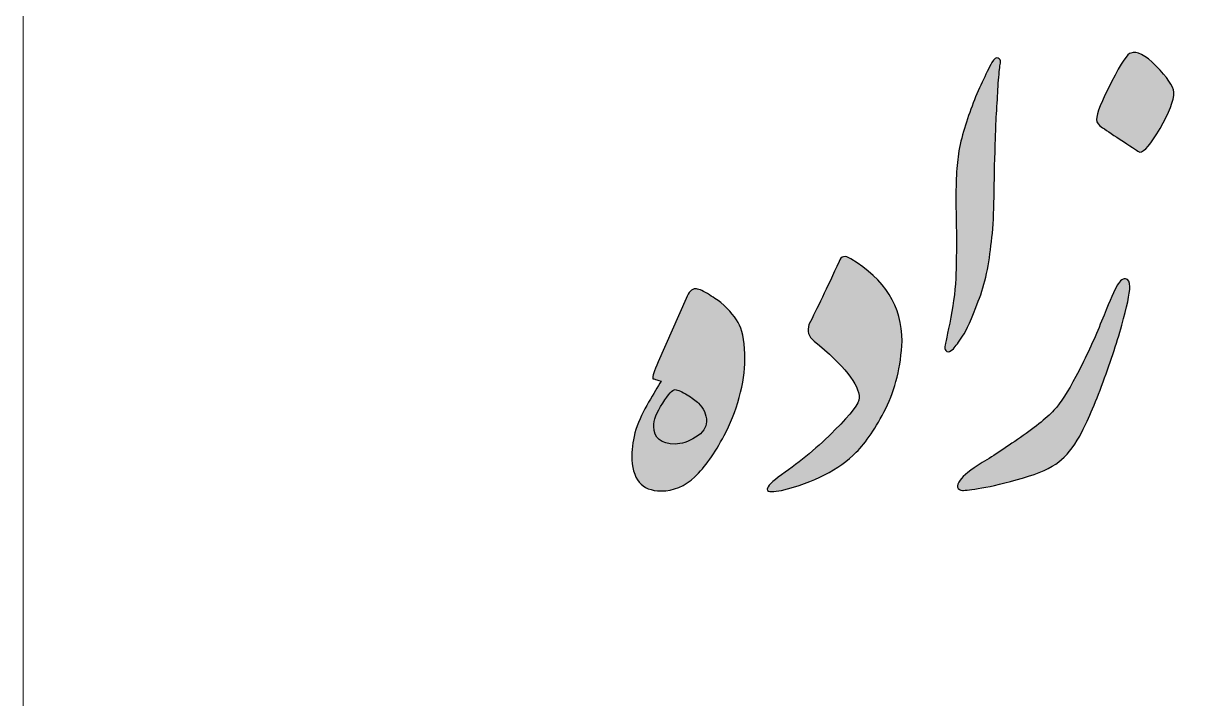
# Model space of a CAD drawing. Header units: millimetres. Extents: x -131.9 to -92.1, y -21.3 to 18.5.
# Drawn here: x -131.88 to -114.94, y -9.94 to -0.09 of the extents above; entities that cross this region are included whole.
import ezdxf

# ---------------------------------------------------------------- set-up
doc = ezdxf.new("R2010")
doc.units = ezdxf.units.MM
doc.header["$MEASUREMENT"] = 0
doc.layers.add('Layer 1', color=7, linetype='Continuous')

msp = doc.modelspace()

# ---------------------------------------------------------------- hatches: boundary and pattern name
at = {"layer": 'Layer 1', "true_color": 0x373435}
h = msp.add_hatch(color=250, dxfattribs=at)
edge = h.paths.add_edge_path()
edge.add_spline(control_points=[(-116.2161, -1.4963), (-116.2161, -1.413), (-116.142, -1.2297), (-115.9976, -0.9466), (-115.853, -0.667), (-115.759, -0.5268), (-115.7152, -0.5268), (-115.6313, -0.4902), (-115.507, -0.5535), (-115.3456, -0.7167), (-115.1842, -0.88), (-115.0969, -1.01), (-115.0867, -1.0999), (-115.0867, -1.2231), (-115.154, -1.3964), (-115.2883, -1.6263), (-115.4229, -1.856), (-115.5203, -1.9726), (-115.5843, -1.9726), (-115.6076, -1.9626), (-115.6849, -1.9094), (-115.8229, -1.8194), (-115.9605, -1.7295), (-116.0615, -1.6629), (-116.1285, -1.6162), (-116.1858, -1.5796), (-116.2161, -1.5396), (-116.2161, -1.4963)], knot_values=[0, 0, 0, 0, 0.1111111, 0.1111111, 0.1111111, 0.2222222, 0.2222222, 0.2222222, 0.3333333, 0.3333333, 0.3333333, 0.4444444, 0.4444444, 0.4444444, 0.5555556, 0.5555556, 0.5555556, 0.6666667, 0.6666667, 0.6666667, 0.7777778, 0.7777778, 0.7777778, 0.8888889, 0.8888889, 0.8888889, 1, 1, 1, 1], degree=3, periodic=1)
h = msp.add_hatch(color=250, dxfattribs=at)
edge = h.paths.add_edge_path()
edge.add_spline(control_points=[(-117.6961, -1.9659), (-117.7061, -2.2424), (-117.7095, -2.4888), (-117.7127, -2.712), (-117.7163, -2.9353), (-117.7299, -3.1218), (-117.7499, -3.275), (-117.7801, -3.6049), (-117.844, -3.8945), (-117.9414, -4.1478), (-118.0389, -4.4044), (-118.1129, -4.5742), (-118.1699, -4.6574), (-118.2272, -4.7407), (-118.2709, -4.804), (-118.3044, -4.8407), (-118.3481, -4.8773), (-118.3783, -4.8905), (-118.4019, -4.8773), (-118.4254, -4.8639), (-118.4356, -4.844), (-118.4287, -4.814), (-118.4287, -4.804), (-118.4053, -4.6874), (-118.3582, -4.4642), (-118.3111, -4.2411), (-118.2809, -4.0246), (-118.2709, -3.8147), (-118.2607, -3.6049), (-118.2572, -3.3051), (-118.2642, -2.922), (-118.2742, -2.5388), (-118.2642, -2.2456), (-118.2372, -2.0425), (-118.2204, -1.9225), (-118.1935, -1.7993), (-118.1566, -1.6727), (-118.1195, -1.5495), (-118.0792, -1.4229), (-118.0322, -1.2997), (-117.9887, -1.1763), (-117.9381, -1.0631), (-117.8844, -0.9532), (-117.8338, -0.8432), (-117.7869, -0.7465), (-117.7431, -0.6633), (-117.7095, -0.6101), (-117.6793, -0.5902), (-117.6524, -0.6001), (-117.6255, -0.6101), (-117.6121, -0.6333), (-117.6155, -0.6633), (-117.6255, -0.6933), (-117.6322, -0.7666), (-117.6423, -0.8798), (-117.6524, -0.9931), (-117.6591, -1.1197), (-117.6657, -1.2563), (-117.676, -1.3963), (-117.6825, -1.5327), (-117.686, -1.666), (-117.6926, -1.8027), (-117.6961, -1.9026), (-117.6961, -1.9659)], knot_values=[0, 0, 0, 0, 0.047619, 0.047619, 0.047619, 0.0952381, 0.0952381, 0.0952381, 0.1428571, 0.1428571, 0.1428571, 0.1904762, 0.1904762, 0.1904762, 0.2380952, 0.2380952, 0.2380952, 0.2857143, 0.2857143, 0.2857143, 0.3333333, 0.3333333, 0.3333333, 0.3809524, 0.3809524, 0.3809524, 0.4285714, 0.4285714, 0.4285714, 0.4761905, 0.4761905, 0.4761905, 0.5238095, 0.5238095, 0.5238095, 0.5714286, 0.5714286, 0.5714286, 0.6190476, 0.6190476, 0.6190476, 0.6666667, 0.6666667, 0.6666667, 0.7142857, 0.7142857, 0.7142857, 0.7619048, 0.7619048, 0.7619048, 0.8095238, 0.8095238, 0.8095238, 0.8571429, 0.8571429, 0.8571429, 0.9047619, 0.9047619, 0.9047619, 0.952381, 0.952381, 0.952381, 1, 1, 1, 1], degree=3, periodic=1)
h = msp.add_hatch(color=250, dxfattribs=at)
edge = h.paths.add_edge_path()
edge.add_spline(control_points=[(-119.9717, -3.5682), (-119.9446, -3.4882), (-119.8874, -3.475), (-119.8001, -3.5283), (-119.3028, -3.8249), (-119.054, -4.2244), (-119.054, -4.7275), (-119.0707, -5.104), (-119.1513, -5.4303), (-119.2926, -5.7102), (-119.4338, -5.9933), (-119.5783, -6.2065), (-119.7228, -6.3498), (-119.9749, -6.6031), (-120.3378, -6.7895), (-120.8119, -6.9062), (-120.8688, -6.9161), (-120.916, -6.9228), (-120.953, -6.9228), (-120.9966, -6.9228), (-121.0202, -6.9128), (-121.0202, -6.8893), (-121.0202, -6.8462), (-120.9496, -6.7761), (-120.8119, -6.6763), (-120.5327, -6.4864), (-120.2739, -6.2665), (-120.032, -6.0234), (-119.7967, -5.79), (-119.6791, -5.6337), (-119.6791, -5.557), (-119.6791, -5.3605), (-119.8976, -5.084), (-120.3378, -4.7275), (-120.4185, -4.6608), (-120.4419, -4.5809), (-120.4117, -4.4843), (-120.2976, -4.2612), (-120.1495, -3.9581), (-119.9717, -3.5682)], knot_values=[0, 0, 0, 0, 0.0769231, 0.0769231, 0.0769231, 0.1538462, 0.1538462, 0.1538462, 0.2307692, 0.2307692, 0.2307692, 0.3076923, 0.3076923, 0.3076923, 0.3846154, 0.3846154, 0.3846154, 0.4615385, 0.4615385, 0.4615385, 0.5384615, 0.5384615, 0.5384615, 0.6153846, 0.6153846, 0.6153846, 0.6923077, 0.6923077, 0.6923077, 0.7692308, 0.7692308, 0.7692308, 0.8461538, 0.8461538, 0.8461538, 0.9230769, 0.9230769, 0.9230769, 1, 1, 1, 1], degree=3, periodic=1)
h = msp.add_hatch(color=250, dxfattribs=at)
edge = h.paths.add_edge_path()
edge.add_spline(control_points=[(-115.7287, -3.9347), (-115.732, -4.0379), (-115.7724, -4.2278), (-115.8463, -4.4977), (-115.9236, -4.7674), (-116.0211, -5.064), (-116.142, -5.3836), (-116.263, -5.7069), (-116.3707, -5.9501), (-116.4613, -6.1133), (-116.5554, -6.2798), (-116.6564, -6.4064), (-116.7672, -6.4897), (-116.8783, -6.5762), (-117.0528, -6.6563), (-117.2982, -6.7262), (-117.5436, -6.7961), (-117.7419, -6.8462), (-117.8898, -6.8695), (-118.0376, -6.8928), (-118.1319, -6.9062), (-118.1722, -6.9062), (-118.209, -6.9027), (-118.2326, -6.8893), (-118.2428, -6.8595), (-118.2495, -6.8327), (-118.2362, -6.7994), (-118.2058, -6.7563), (-118.1619, -6.6928), (-118.0546, -6.6063), (-117.8832, -6.4998), (-117.7116, -6.3963), (-117.5132, -6.2633), (-117.2848, -6.1033), (-117.0598, -5.9467), (-116.8951, -5.8069), (-116.7974, -5.6902), (-116.7, -5.5735), (-116.5924, -5.3937), (-116.4715, -5.1572), (-116.3506, -4.9208), (-116.2396, -4.6808), (-116.142, -4.4377), (-116.0447, -4.1978), (-115.974, -4.0347), (-115.9303, -3.9447), (-115.8867, -3.858), (-115.8431, -3.818), (-115.7925, -3.8215), (-115.7491, -3.8281), (-115.7287, -3.8646), (-115.7287, -3.9347)], knot_values=[0, 0, 0, 0, 0.0588235, 0.0588235, 0.0588235, 0.1176471, 0.1176471, 0.1176471, 0.1764706, 0.1764706, 0.1764706, 0.2352941, 0.2352941, 0.2352941, 0.2941176, 0.2941176, 0.2941176, 0.3529412, 0.3529412, 0.3529412, 0.4117647, 0.4117647, 0.4117647, 0.4705882, 0.4705882, 0.4705882, 0.5294118, 0.5294118, 0.5294118, 0.5882353, 0.5882353, 0.5882353, 0.6470588, 0.6470588, 0.6470588, 0.7058824, 0.7058824, 0.7058824, 0.7647059, 0.7647059, 0.7647059, 0.8235294, 0.8235294, 0.8235294, 0.8823529, 0.8823529, 0.8823529, 0.9411765, 0.9411765, 0.9411765, 1, 1, 1, 1], degree=3, periodic=1)
h = msp.add_hatch(color=250, dxfattribs=at)
edge = h.paths.add_edge_path()
edge.add_spline(control_points=[(-121.3462, -4.9972), (-121.3462, -5.1605), (-121.373, -5.3471), (-121.4301, -5.5504), (-121.4873, -5.7535), (-121.558, -5.9401), (-121.6486, -6.1033), (-121.7866, -6.3664), (-121.931, -6.5696), (-122.0755, -6.7063), (-122.2233, -6.8428), (-122.3881, -6.9128), (-122.5695, -6.9128), (-122.8552, -6.9128), (-122.9963, -6.7395), (-122.9963, -6.3963), (-122.9963, -6.2798), (-122.9762, -6.1533), (-122.9392, -6.0167), (-122.8888, -5.8767), (-122.8249, -5.7435), (-122.751, -5.6202), (-122.6804, -5.4971), (-122.6199, -5.3937), (-122.5695, -5.3105), (-122.6199, -5.297), (-122.6502, -5.2871), (-122.6602, -5.2838), (-122.6703, -5.2805), (-122.6804, -5.2771), (-122.6904, -5.2771), (-122.6972, -5.2473), (-122.6703, -5.1638), (-122.6132, -5.0306), (-122.6132, -5.0306), (-122.2032, -4.108), (-122.2032, -4.108), (-122.1662, -4.0113), (-122.1193, -3.9647), (-122.0687, -3.9647), (-122.0318, -3.9647), (-121.9712, -3.9879), (-121.8939, -4.0347), (-121.8168, -4.0845), (-121.7495, -4.128), (-121.6957, -4.1645), (-121.5679, -4.2811), (-121.4772, -4.391), (-121.4235, -4.4977), (-121.373, -4.6042), (-121.3462, -4.7708), (-121.3462, -4.9972)], knot_values=[0, 0, 0, 0, 0.0588235, 0.0588235, 0.0588235, 0.1176471, 0.1176471, 0.1176471, 0.1764706, 0.1764706, 0.1764706, 0.2352941, 0.2352941, 0.2352941, 0.2941176, 0.2941176, 0.2941176, 0.3529412, 0.3529412, 0.3529412, 0.4117647, 0.4117647, 0.4117647, 0.4705882, 0.4705882, 0.4705882, 0.5294118, 0.5294118, 0.5294118, 0.5882353, 0.5882353, 0.5882353, 0.6470588, 0.6470588, 0.6470588, 0.7058824, 0.7058824, 0.7058824, 0.7647059, 0.7647059, 0.7647059, 0.8235294, 0.8235294, 0.8235294, 0.8823529, 0.8823529, 0.8823529, 0.9411765, 0.9411765, 0.9411765, 1, 1, 1, 1], degree=3, periodic=1)
h = msp.add_hatch(color=250, dxfattribs=at)
edge = h.paths.add_edge_path()
edge.add_spline(control_points=[(-121.9075, -5.9034), (-121.9075, -5.7934), (-121.9477, -5.7036), (-122.0251, -5.6337), (-122.0621, -5.597), (-122.1193, -5.5536), (-122.1898, -5.5104), (-122.2603, -5.4669), (-122.3209, -5.4404), (-122.3645, -5.4337), (-122.4014, -5.4337), (-122.462, -5.5004), (-122.546, -5.6337), (-122.6333, -5.7668), (-122.6771, -5.8801), (-122.6771, -5.9733), (-122.6771, -6.1432), (-122.5728, -6.2299), (-122.3645, -6.2299), (-122.2738, -6.2299), (-122.1729, -6.1967), (-122.0654, -6.13), (-121.9611, -6.0633), (-121.9075, -5.9866), (-121.9075, -5.9034)], knot_values=[0, 0, 0, 0, 0.125, 0.125, 0.125, 0.25, 0.25, 0.25, 0.375, 0.375, 0.375, 0.5, 0.5, 0.5, 0.625, 0.625, 0.625, 0.75, 0.75, 0.75, 0.875, 0.875, 0.875, 1, 1, 1, 1], degree=3, periodic=1)

# ---------------------------------------------------------------- linework, layer by layer
at = {"layer": 'Layer 1', "color": 250, "lineweight": 18}
msp.add_open_spline([(-128.8774, 18.4715), (-128.8774, 18.4715), (-95.0772, 18.4715), (-95.0772, 18.4715), (-93.4273, 18.4715), (-92.0773, 17.1215), (-92.0773, 15.4715), (-92.0773, 15.4715), (-92.0773, -18.3285), (-92.0773, -18.3285), (-92.0773, -19.9785), (-93.4273, -21.3285), (-95.0772, -21.3285), (-95.0772, -21.3285), (-128.8774, -21.3285), (-128.8774, -21.3285), (-130.5273, -21.3285), (-131.8773, -19.9785), (-131.8773, -18.3285), (-131.8773, -18.3285), (-131.8773, 15.4715), (-131.8773, 15.4715), (-131.8773, 17.1215), (-130.5273, 18.4715), (-128.8774, 18.4715)], degree=3, knots=[0, 0, 0, 0, 0.125, 0.125, 0.125, 0.25, 0.25, 0.25, 0.375, 0.375, 0.375, 0.5, 0.5, 0.5, 0.625, 0.625, 0.625, 0.75, 0.75, 0.75, 0.875, 0.875, 0.875, 1, 1, 1, 1], dxfattribs=at)
at = {"layer": 'Layer 1', "color": 250}
for points, knots in [([(-116.2161, -1.4963), (-116.2161, -1.413), (-116.142, -1.2297), (-115.9976, -0.9466), (-115.853, -0.667), (-115.759, -0.5268), (-115.7152, -0.5268), (-115.6313, -0.4902), (-115.507, -0.5535), (-115.3456, -0.7167), (-115.1842, -0.88), (-115.0969, -1.01), (-115.0867, -1.0999), (-115.0867, -1.2231), (-115.154, -1.3964), (-115.2883, -1.6263), (-115.4229, -1.856), (-115.5203, -1.9726), (-115.5843, -1.9726), (-115.6076, -1.9626), (-115.6849, -1.9094), (-115.8229, -1.8194), (-115.9605, -1.7295), (-116.0615, -1.6629), (-116.1285, -1.6162), (-116.1858, -1.5796), (-116.2161, -1.5396), (-116.2161, -1.4963)], [0, 0, 0, 0, 0.1111111, 0.1111111, 0.1111111, 0.2222222, 0.2222222, 0.2222222, 0.3333333, 0.3333333, 0.3333333, 0.4444444, 0.4444444, 0.4444444, 0.5555556, 0.5555556, 0.5555556, 0.6666667, 0.6666667, 0.6666667, 0.7777778, 0.7777778, 0.7777778, 0.8888889, 0.8888889, 0.8888889, 1, 1, 1, 1]), ([(-117.6961, -1.9659), (-117.7061, -2.2424), (-117.7095, -2.4888), (-117.7127, -2.712), (-117.7163, -2.9353), (-117.7299, -3.1218), (-117.7499, -3.275), (-117.7801, -3.6049), (-117.844, -3.8945), (-117.9414, -4.1478), (-118.0389, -4.4044), (-118.1129, -4.5742), (-118.1699, -4.6574), (-118.2272, -4.7407), (-118.2709, -4.804), (-118.3044, -4.8407), (-118.3481, -4.8773), (-118.3783, -4.8905), (-118.4019, -4.8773), (-118.4254, -4.8639), (-118.4356, -4.844), (-118.4287, -4.814), (-118.4287, -4.804), (-118.4053, -4.6874), (-118.3582, -4.4642), (-118.3111, -4.2411), (-118.2809, -4.0246), (-118.2709, -3.8147), (-118.2607, -3.6049), (-118.2572, -3.3051), (-118.2642, -2.922), (-118.2742, -2.5388), (-118.2642, -2.2456), (-118.2372, -2.0425), (-118.2204, -1.9225), (-118.1935, -1.7993), (-118.1566, -1.6727), (-118.1195, -1.5495), (-118.0792, -1.4229), (-118.0322, -1.2997), (-117.9887, -1.1763), (-117.9381, -1.0631), (-117.8844, -0.9532), (-117.8338, -0.8432), (-117.7869, -0.7465), (-117.7431, -0.6633), (-117.7095, -0.6101), (-117.6793, -0.5902), (-117.6524, -0.6001), (-117.6255, -0.6101), (-117.6121, -0.6333), (-117.6155, -0.6633), (-117.6255, -0.6933), (-117.6322, -0.7666), (-117.6423, -0.8798), (-117.6524, -0.9931), (-117.6591, -1.1197), (-117.6657, -1.2563), (-117.676, -1.3963), (-117.6825, -1.5327), (-117.686, -1.666), (-117.6926, -1.8027), (-117.6961, -1.9026), (-117.6961, -1.9659)], [0, 0, 0, 0, 0.047619, 0.047619, 0.047619, 0.0952381, 0.0952381, 0.0952381, 0.1428571, 0.1428571, 0.1428571, 0.1904762, 0.1904762, 0.1904762, 0.2380952, 0.2380952, 0.2380952, 0.2857143, 0.2857143, 0.2857143, 0.3333333, 0.3333333, 0.3333333, 0.3809524, 0.3809524, 0.3809524, 0.4285714, 0.4285714, 0.4285714, 0.4761905, 0.4761905, 0.4761905, 0.5238095, 0.5238095, 0.5238095, 0.5714286, 0.5714286, 0.5714286, 0.6190476, 0.6190476, 0.6190476, 0.6666667, 0.6666667, 0.6666667, 0.7142857, 0.7142857, 0.7142857, 0.7619048, 0.7619048, 0.7619048, 0.8095238, 0.8095238, 0.8095238, 0.8571429, 0.8571429, 0.8571429, 0.9047619, 0.9047619, 0.9047619, 0.952381, 0.952381, 0.952381, 1, 1, 1, 1]), ([(-119.9717, -3.5682), (-119.9446, -3.4882), (-119.8874, -3.475), (-119.8001, -3.5283), (-119.3028, -3.8249), (-119.054, -4.2244), (-119.054, -4.7275), (-119.0707, -5.104), (-119.1513, -5.4303), (-119.2926, -5.7102), (-119.4338, -5.9933), (-119.5783, -6.2065), (-119.7228, -6.3498), (-119.9749, -6.6031), (-120.3378, -6.7895), (-120.8119, -6.9062), (-120.8688, -6.9161), (-120.916, -6.9228), (-120.953, -6.9228), (-120.9966, -6.9228), (-121.0202, -6.9128), (-121.0202, -6.8893), (-121.0202, -6.8462), (-120.9496, -6.7761), (-120.8119, -6.6763), (-120.5327, -6.4864), (-120.2739, -6.2665), (-120.032, -6.0234), (-119.7967, -5.79), (-119.6791, -5.6337), (-119.6791, -5.557), (-119.6791, -5.3605), (-119.8976, -5.084), (-120.3378, -4.7275), (-120.4185, -4.6608), (-120.4419, -4.5809), (-120.4117, -4.4843), (-120.2976, -4.2612), (-120.1495, -3.9581), (-119.9717, -3.5682)], [0, 0, 0, 0, 0.0769231, 0.0769231, 0.0769231, 0.1538462, 0.1538462, 0.1538462, 0.2307692, 0.2307692, 0.2307692, 0.3076923, 0.3076923, 0.3076923, 0.3846154, 0.3846154, 0.3846154, 0.4615385, 0.4615385, 0.4615385, 0.5384615, 0.5384615, 0.5384615, 0.6153846, 0.6153846, 0.6153846, 0.6923077, 0.6923077, 0.6923077, 0.7692308, 0.7692308, 0.7692308, 0.8461538, 0.8461538, 0.8461538, 0.9230769, 0.9230769, 0.9230769, 1, 1, 1, 1]), ([(-115.7287, -3.9347), (-115.732, -4.0379), (-115.7724, -4.2278), (-115.8463, -4.4977), (-115.9236, -4.7674), (-116.0211, -5.064), (-116.142, -5.3836), (-116.263, -5.7069), (-116.3707, -5.9501), (-116.4613, -6.1133), (-116.5554, -6.2798), (-116.6564, -6.4064), (-116.7672, -6.4897), (-116.8783, -6.5762), (-117.0528, -6.6563), (-117.2982, -6.7262), (-117.5436, -6.7961), (-117.7419, -6.8462), (-117.8898, -6.8695), (-118.0376, -6.8928), (-118.1319, -6.9062), (-118.1722, -6.9062), (-118.209, -6.9027), (-118.2326, -6.8893), (-118.2428, -6.8595), (-118.2495, -6.8327), (-118.2362, -6.7994), (-118.2058, -6.7563), (-118.1619, -6.6928), (-118.0546, -6.6063), (-117.8832, -6.4998), (-117.7116, -6.3963), (-117.5132, -6.2633), (-117.2848, -6.1033), (-117.0598, -5.9467), (-116.8951, -5.8069), (-116.7974, -5.6902), (-116.7, -5.5735), (-116.5924, -5.3937), (-116.4715, -5.1572), (-116.3506, -4.9208), (-116.2396, -4.6808), (-116.142, -4.4377), (-116.0447, -4.1978), (-115.974, -4.0347), (-115.9303, -3.9447), (-115.8867, -3.858), (-115.8431, -3.818), (-115.7925, -3.8215), (-115.7491, -3.8281), (-115.7287, -3.8646), (-115.7287, -3.9347)], [0, 0, 0, 0, 0.0588235, 0.0588235, 0.0588235, 0.1176471, 0.1176471, 0.1176471, 0.1764706, 0.1764706, 0.1764706, 0.2352941, 0.2352941, 0.2352941, 0.2941176, 0.2941176, 0.2941176, 0.3529412, 0.3529412, 0.3529412, 0.4117647, 0.4117647, 0.4117647, 0.4705882, 0.4705882, 0.4705882, 0.5294118, 0.5294118, 0.5294118, 0.5882353, 0.5882353, 0.5882353, 0.6470588, 0.6470588, 0.6470588, 0.7058824, 0.7058824, 0.7058824, 0.7647059, 0.7647059, 0.7647059, 0.8235294, 0.8235294, 0.8235294, 0.8823529, 0.8823529, 0.8823529, 0.9411765, 0.9411765, 0.9411765, 1, 1, 1, 1]), ([(-121.3462, -4.9972), (-121.3462, -5.1605), (-121.373, -5.3471), (-121.4301, -5.5504), (-121.4873, -5.7535), (-121.558, -5.9401), (-121.6486, -6.1033), (-121.7866, -6.3664), (-121.931, -6.5696), (-122.0755, -6.7063), (-122.2233, -6.8428), (-122.3881, -6.9128), (-122.5695, -6.9128), (-122.8552, -6.9128), (-122.9963, -6.7395), (-122.9963, -6.3963), (-122.9963, -6.2798), (-122.9762, -6.1533), (-122.9392, -6.0167), (-122.8888, -5.8767), (-122.8249, -5.7435), (-122.751, -5.6202), (-122.6804, -5.4971), (-122.6199, -5.3937), (-122.5695, -5.3105), (-122.6199, -5.297), (-122.6502, -5.2871), (-122.6602, -5.2838), (-122.6703, -5.2805), (-122.6804, -5.2771), (-122.6904, -5.2771), (-122.6972, -5.2473), (-122.6703, -5.1638), (-122.6132, -5.0306), (-122.6132, -5.0306), (-122.2032, -4.108), (-122.2032, -4.108), (-122.1662, -4.0113), (-122.1193, -3.9647), (-122.0687, -3.9647), (-122.0318, -3.9647), (-121.9712, -3.9879), (-121.8939, -4.0347), (-121.8168, -4.0845), (-121.7495, -4.128), (-121.6957, -4.1645), (-121.5679, -4.2811), (-121.4772, -4.391), (-121.4235, -4.4977), (-121.373, -4.6042), (-121.3462, -4.7708), (-121.3462, -4.9972)], [0, 0, 0, 0, 0.0588235, 0.0588235, 0.0588235, 0.1176471, 0.1176471, 0.1176471, 0.1764706, 0.1764706, 0.1764706, 0.2352941, 0.2352941, 0.2352941, 0.2941176, 0.2941176, 0.2941176, 0.3529412, 0.3529412, 0.3529412, 0.4117647, 0.4117647, 0.4117647, 0.4705882, 0.4705882, 0.4705882, 0.5294118, 0.5294118, 0.5294118, 0.5882353, 0.5882353, 0.5882353, 0.6470588, 0.6470588, 0.6470588, 0.7058824, 0.7058824, 0.7058824, 0.7647059, 0.7647059, 0.7647059, 0.8235294, 0.8235294, 0.8235294, 0.8823529, 0.8823529, 0.8823529, 0.9411765, 0.9411765, 0.9411765, 1, 1, 1, 1]), ([(-121.9075, -5.9034), (-121.9075, -5.7934), (-121.9477, -5.7036), (-122.0251, -5.6337), (-122.0621, -5.597), (-122.1193, -5.5536), (-122.1898, -5.5104), (-122.2603, -5.4669), (-122.3209, -5.4404), (-122.3645, -5.4337), (-122.4014, -5.4337), (-122.462, -5.5004), (-122.546, -5.6337), (-122.6333, -5.7668), (-122.6771, -5.8801), (-122.6771, -5.9733), (-122.6771, -6.1432), (-122.5728, -6.2299), (-122.3645, -6.2299), (-122.2738, -6.2299), (-122.1729, -6.1967), (-122.0654, -6.13), (-121.9611, -6.0633), (-121.9075, -5.9866), (-121.9075, -5.9034)], [0, 0, 0, 0, 0.125, 0.125, 0.125, 0.25, 0.25, 0.25, 0.375, 0.375, 0.375, 0.5, 0.5, 0.5, 0.625, 0.625, 0.625, 0.75, 0.75, 0.75, 0.875, 0.875, 0.875, 1, 1, 1, 1])]:
    msp.add_open_spline(points, degree=3, knots=knots, dxfattribs=at)

doc.saveas('drawing.dxf')
